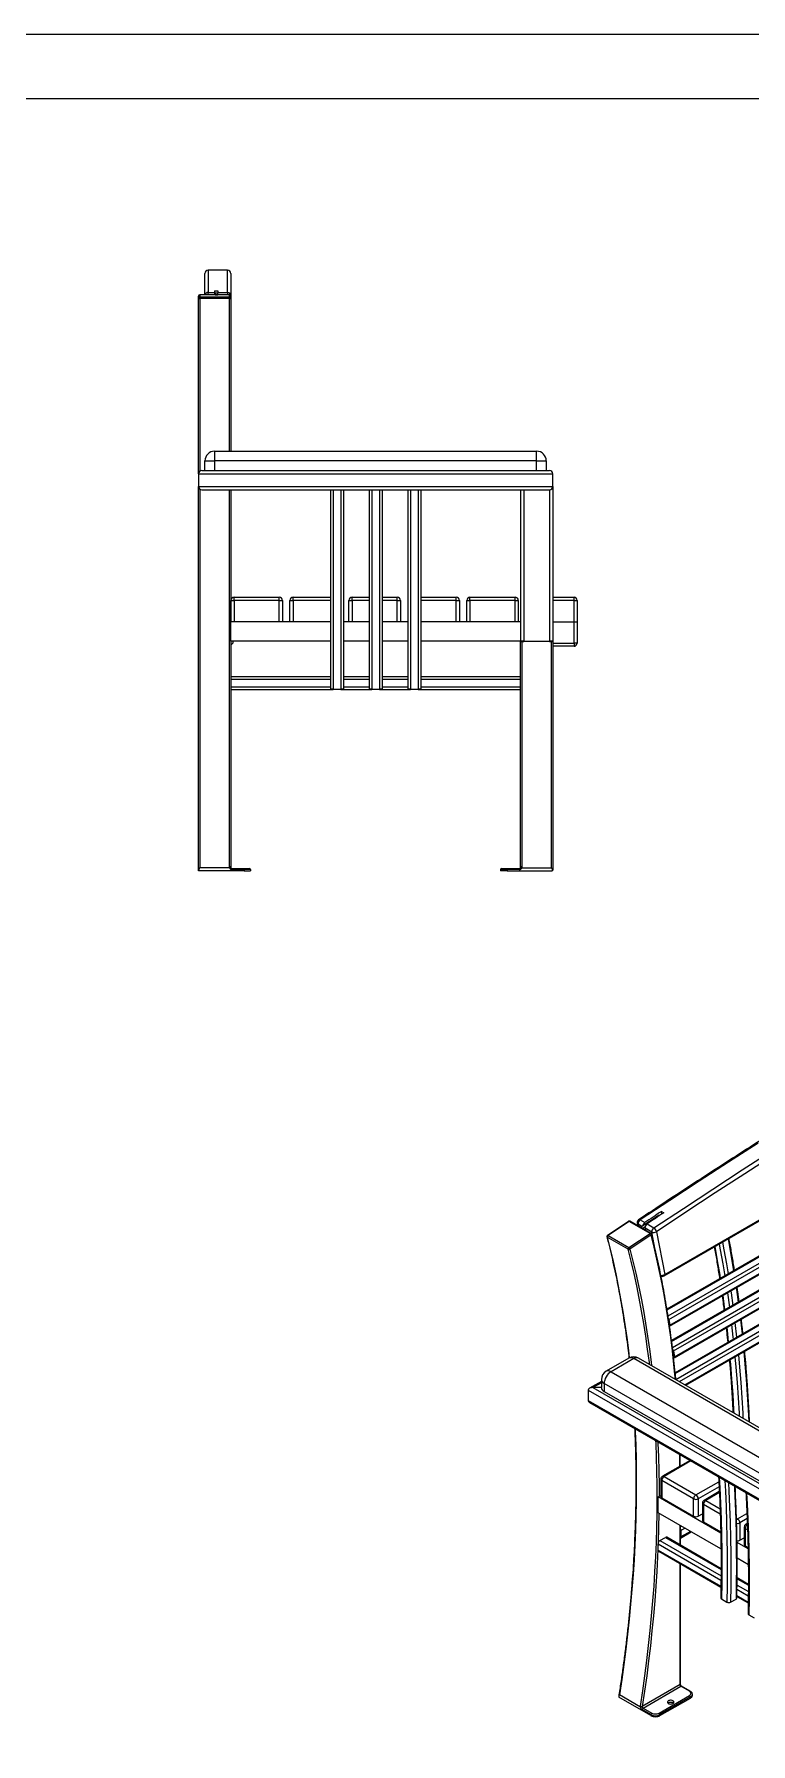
# Model space of a CAD drawing. Header units: millimetres. Extents: x 3058 to 8998, y -1361 to 2839.
# Drawn here: x 6028 to 7140, y 183 to 2839 of the extents above; entities that cross this region are included whole.
import ezdxf

# ---------------------------------------------------------------- set-up
doc = ezdxf.new("R2010")
doc.units = ezdxf.units.MM
doc.layers.add('tabelka', color=155, linetype='Continuous')

# ---------------------------------------------------------------- blocks, each defined once
blk = doc.blocks.new('bok')
for p, q in [((2182.8, 2472), (2152.8, 2472)), ((2152.8, 2472), (2152.8, 2437.6)), ((2182.8, 2437.6), (2182.8, 2472)), ((2147.8, 2433.9), (2147.8, 2467)), ((2187.8, 2467), (2187.8, 2432.6)), ((2137.8, 2428.5), (2137.8, 2431.9)), ((2137.8, 2155.8), (2137.8, 2428.5)), ((2185.8, 2433.9), (2139.8, 2433.9)), ((2185.8, 2433.9), (2139.8, 2433.9)), ((2139.8, 2433.9), (2139.8, 2430.5)), ((2139.8, 2433.9), (2139.8, 2433.9)), ((2139.8, 2428), (2139.8, 2430.5)), ((2139.8, 2430.5), (2185.8, 2430.5)), ((2185.8, 2428), (2139.8, 2428)), ((2139.8, 2428), (2139.8, 2159.9)), ((2152.8, 2437.6), (2162.8, 2437.6)), ((2152.8, 2433.9), (2152.8, 2437.6)), ((2162.8, 2440.3), (2167.8, 2440.3)), ((2162.8, 2440.3), (2162.8, 2437.6)), ((2162.8, 2437.6), (2162.8, 2433.9)), ((2163.8, 2437), (2167.8, 2437)), ((2163.8, 2437), (2163.8, 2434)), ((2163.8, 2434), (2167.8, 2434)), ((2163.8, 2434), (2163.8, 2433.9)), ((2167.8, 2440.3), (2167.8, 2437.6)), ((2167.8, 2437.6), (2182.8, 2437.6)), ((2167.8, 2434.4), (2167.8, 2437.6)), ((2167.8, 2434.4), (2167.8, 2434)), ((2167.8, 2434), (2167.8, 2433.9)), ((2182.8, 2437.6), (2182.8, 2433.9)), ((2185.8, 2430.5), (2185.8, 2433.9)), ((2185.8, 2433.9), (2185.8, 2433.9)), ((2185.8, 2428), (2185.8, 2430.5)), ((2185.8, 2191), (2185.8, 2428)), ((2187.8, 2432.6), (2187.8, 2431.9)), ((2187.8, 2432.6), (2187.8, 2432.5)), ((2187.8, 2431.9), (2187.8, 2428.5)), ((2187.8, 2428.5), (2187.8, 2191)), ((2162.8, 2191), (2162.8, 2176)), ((2162.8, 2191), (2662.8, 2191)), ((2662.8, 2176), (2662.8, 2191)), ((2137.8, 2155.8), (2137.8, 2136.2)), ((2137.8, 2155.8), (2687.8, 2155.8)), ((2143, 2161), (2682.6, 2161)), ((2147.8, 2161), (2147.8, 2176)), ((2147.8, 2176), (2162.8, 2176)), ((2162.8, 2176), (2162.8, 2161)), ((2662.8, 2176), (2162.8, 2176)), ((2662.8, 2161), (2662.8, 2176)), ((2662.8, 2176), (2677.8, 2176)), ((2677.8, 2176), (2677.8, 2161)), ((2687.8, 2136.2), (2687.8, 2155.8)), ((2137.8, 2136.2), (2687.8, 2136.2)), ((2137.8, 1539), (2137.8, 2136.2)), ((2139.8, 2132.1), (2139.8, 1544)), ((2143, 2131), (2682.6, 2131)), ((2185.8, 1545.4), (2185.8, 2131)), ((2187.8, 2131), (2187.8, 1926)), ((2342.8, 2131), (2342.8, 1821.4)), ((2346.8, 2131), (2346.8, 1821.5)), ((2358.8, 2131), (2358.8, 1821.5)), ((2362.8, 2131), (2362.8, 1821.4)), ((2402.8, 2131), (2402.8, 1821.4)), ((2406.8, 2131), (2406.8, 1821.5)), ((2418.8, 2131), (2418.8, 1821.5)), ((2422.8, 2131), (2422.8, 1821.4)), ((2462.8, 2131), (2462.8, 1821.4)), ((2466.8, 2131), (2466.8, 1821.5)), ((2478.8, 2131), (2478.8, 1821.5)), ((2482.8, 2131), (2482.8, 1821.4)), ((2637.8, 2131), (2637.8, 1895.9)), ((2643, 2131), (2643, 1896)), ((2682.6, 2131), (2682.6, 1896)), ((2687.8, 2136.2), (2687.8, 1895.9)), ((2188.3, 1959), (2193.3, 1959)), ((2188.3, 1926), (2188.3, 1959)), ((2193.3, 1959), (2193.3, 1964)), ((2193.3, 1964), (2263.3, 1964)), ((2263.3, 1959), (2193.3, 1959)), ((2193.3, 1959), (2193.3, 1926)), ((2263.3, 1959), (2263.3, 1964)), ((2263.3, 1926), (2263.3, 1959)), ((2263.3, 1959), (2268.3, 1959)), ((2268.3, 1959), (2268.3, 1926)), ((2279.8, 1959), (2284.8, 1959)), ((2279.8, 1926), (2279.8, 1959)), ((2284.8, 1959), (2284.8, 1964)), ((2284.8, 1964), (2342.8, 1964)), ((2284.8, 1959), (2284.8, 1926)), ((2342.8, 1959), (2284.8, 1959)), ((2371.3, 1959), (2376.3, 1959)), ((2371.3, 1926), (2371.3, 1959)), ((2376.3, 1959), (2376.3, 1964)), ((2376.3, 1964), (2402.8, 1964)), ((2376.3, 1959), (2376.3, 1926)), ((2402.8, 1959), (2376.3, 1959)), ((2422.8, 1964), (2446.3, 1964)), ((2446.3, 1959), (2422.8, 1959)), ((2446.3, 1959), (2446.3, 1964)), ((2446.3, 1926), (2446.3, 1959)), ((2446.3, 1959), (2451.3, 1959)), ((2451.3, 1959), (2451.3, 1926)), ((2482.8, 1964), (2537.8, 1964)), ((2537.8, 1959), (2482.8, 1959)), ((2537.8, 1959), (2537.8, 1964)), ((2537.8, 1926), (2537.8, 1959)), ((2537.8, 1959), (2542.8, 1959)), ((2542.8, 1959), (2542.8, 1926)), ((2554.3, 1959), (2559.3, 1959)), ((2554.3, 1926), (2554.3, 1959)), ((2559.3, 1959), (2559.3, 1964)), ((2559.3, 1964), (2629.3, 1964)), ((2559.3, 1959), (2559.3, 1926)), ((2629.3, 1959), (2559.3, 1959)), ((2629.3, 1959), (2629.3, 1964)), ((2629.3, 1926), (2629.3, 1959)), ((2629.3, 1959), (2634.3, 1959)), ((2634.3, 1959), (2634.3, 1926)), ((2687.8, 1964), (2720.8, 1964)), ((2720.8, 1959), (2687.8, 1959)), ((2720.8, 1959), (2720.8, 1964)), ((2720.8, 1926), (2720.8, 1959)), ((2720.8, 1959), (2725.8, 1959)), ((2725.8, 1959), (2725.8, 1926)), ((2187.8, 1896), (2187.8, 1926)), ((2342.8, 1926), (2187.8, 1926)), ((2402.8, 1926), (2362.8, 1926)), ((2462.8, 1926), (2422.8, 1926)), ((2637.8, 1926), (2482.8, 1926)), ((2687.8, 1926), (2720.8, 1926)), ((2687.9, 1926), (2720.8, 1926)), ((2720.8, 1893), (2720.8, 1926)), ((2720.8, 1926), (2725.8, 1926)), ((2725.8, 1926), (2725.8, 1893)), ((2342.8, 1896), (2187.8, 1896)), ((2187.8, 1896), (2187.8, 1545)), ((2191.8, 1895), (2191.8, 1896)), ((2402.8, 1896), (2362.8, 1896)), ((2462.8, 1896), (2422.8, 1896)), ((2637.8, 1896), (2482.8, 1896)), ((2637.8, 1895.6), (2637.8, 1895.9)), ((2637.8, 1545), (2637.8, 1895.6)), ((2639.8, 1895.6), (2639.8, 1545.4)), ((2640.4, 1895.6), (2640.4, 1895.9)), ((2643, 1896), (2682.6, 1896)), ((2643, 1896), (2682.6, 1896)), ((2643, 1896), (2643, 1895.6)), ((2682.6, 1895.6), (2643, 1895.6)), ((2682.6, 1896), (2682.6, 1895.6)), ((2685.2, 1895.9), (2685.2, 1895.6)), ((2685.8, 1544), (2685.8, 1895.6)), ((2687.8, 1895.9), (2687.8, 1895.6)), ((2687.8, 1895.6), (2687.8, 1541)), ((2687.8, 1893), (2720.8, 1893)), ((2720.8, 1888), (2687.8, 1888)), ((2720.8, 1893), (2720.8, 1888)), ((2725.8, 1893), (2720.8, 1893)), ((2187.8, 1841), (2342.8, 1841)), ((2187.8, 1837), (2342.8, 1837)), ((2362.8, 1841), (2402.8, 1841)), ((2362.8, 1837), (2402.8, 1837)), ((2422.8, 1841), (2462.8, 1841)), ((2422.8, 1837), (2462.8, 1837)), ((2482.8, 1841), (2637.8, 1841)), ((2482.8, 1837), (2637.8, 1837)), ((2187.8, 1825), (2342.8, 1825)), ((2187.8, 1821), (2346.8, 1821)), ((2342.8, 1821.1), (2342.8, 1821.4)), ((2344.8, 1821.1), (2344.8, 1821.4)), ((2346.8, 1821.5), (2358.8, 1821.5)), ((2346.8, 1821.4), (2358.8, 1821.4)), ((2346.8, 1821.4), (2346.8, 1821)), ((2358.8, 1821), (2346.8, 1821)), ((2358.8, 1821), (2346.8, 1821)), ((2358.8, 1821.4), (2358.8, 1821)), ((2358.8, 1821), (2406.8, 1821)), ((2360.8, 1821.4), (2360.8, 1821.1)), ((2362.8, 1825), (2402.8, 1825)), ((2362.8, 1821.4), (2362.8, 1821.1)), ((2402.8, 1821.1), (2402.8, 1821.4)), ((2404.8, 1821.1), (2404.8, 1821.4)), ((2406.8, 1821.5), (2418.8, 1821.5)), ((2406.8, 1821.4), (2418.8, 1821.4)), ((2406.8, 1821.4), (2406.8, 1821)), ((2418.8, 1821), (2406.8, 1821)), ((2418.8, 1821), (2406.8, 1821)), ((2418.8, 1821.4), (2418.8, 1821)), ((2418.8, 1821), (2466.8, 1821)), ((2420.8, 1821.4), (2420.8, 1821.1)), ((2422.8, 1825), (2462.8, 1825)), ((2422.8, 1821.4), (2422.8, 1821.1)), ((2462.8, 1821.1), (2462.8, 1821.4)), ((2464.8, 1821.1), (2464.8, 1821.4)), ((2466.8, 1821.5), (2478.8, 1821.5)), ((2466.8, 1821.4), (2478.8, 1821.4)), ((2466.8, 1821.4), (2466.8, 1821)), ((2478.8, 1821), (2466.8, 1821)), ((2478.8, 1821), (2466.8, 1821)), ((2478.8, 1821.4), (2478.8, 1821)), ((2478.8, 1821), (2637.8, 1821)), ((2480.8, 1821.4), (2480.8, 1821.1)), ((2482.8, 1825), (2637.8, 1825)), ((2482.8, 1821.4), (2482.8, 1821.1)), ((2185.9, 1544), (2139.8, 1544)), ((2185.9, 1544), (2186.1, 1544)), ((2187.8, 1545), (2187.9, 1544.4)), ((2189.8, 1541), (2189.8, 1543)), ((2189.8, 1543), (2208.8, 1543)), ((2208.8, 1541), (2189.8, 1541)), ((2208.8, 1543), (2216.8, 1543)), ((2208.8, 1541), (2208.8, 1543)), ((2208.8, 1541), (2208.8, 1539)), ((2218.8, 1541), (2208.8, 1541)), ((2218.8, 1541), (2218.8, 1539)), ((2616.8, 1541), (2606.8, 1541)), ((2606.8, 1541), (2606.8, 1539)), ((2608.8, 1543), (2616.8, 1543)), ((2616.8, 1543), (2616.8, 1541)), ((2616.8, 1543), (2635.8, 1543)), ((2616.8, 1541), (2616.8, 1539)), ((2635.8, 1541), (2616.8, 1541)), ((2635.8, 1543), (2635.8, 1541)), ((2637.7, 1544.4), (2637.8, 1545)), ((2639.8, 1545.4), (2639.6, 1544)), ((2639.6, 1544), (2639.7, 1544)), ((2639.7, 1544), (2685.8, 1544)), ((2208.8, 1539), (2138.1, 1539)), ((2208.8, 1539), (2218.8, 1539)), ((2616.8, 1539), (2606.8, 1539)), ((2616.8, 1539), (2685.8, 1539))]:
    blk.add_line(p, q)
at = {"flags": 128}
for points in [[(2187.9, 1544.4), (2187.9, 1544.6), (2187.8, 1545)], [(2637.8, 1545), (2637.8, 1544.6), (2637.7, 1544.4)]]:
    blk.add_lwpolyline(points, dxfattribs=at)
for centre, radius, start, end in [((2152.8, 2467), 5, 90, 180), ((2182.8, 2467), 5, 0, 90), ((2139.8, 2431.9), 2, 90, 180), ((2139.8, 2431.9), 2, 89.9247, 179.9207), ((2139.8, 2428.5), 2, 89.9213, 179.9224), ((2139.4, 2430.4), 2.42, 230.6888, 281.1796), ((2152.8, 2432.6), 5, 89.951, 164.5579), ((2182.8, 2432.6), 4.99, 0.0826, 90.0823), ((2185.8, 2431.9), 2, 0, 90), ((2185.8, 2431.9), 2, 0.0794, 90.0753), ((2185.8, 2428.5), 2, 0.0777, 90.0787), ((2186.3, 2430.4), 2.42, 258.8204, 309.3112), ((2162.8, 2176), 15, 90, 180), ((2662.8, 2176), 15, 0, 90), ((2143, 2155.8), 5.2, 90, 180), ((2682.6, 2155.8), 5.2, 0, 90), ((2143, 2136.2), 5.2, 180, 270), ((2682.6, 2136.2), 5.2, 270, 0), ((2193.3, 1959), 5, 90, 180), ((2263.3, 1959), 5, 0, 90), ((2284.8, 1959), 5, 90, 180), ((2376.3, 1959), 5, 90, 180), ((2446.3, 1959), 5, 0, 90), ((2537.8, 1959), 5, 0, 90), ((2559.3, 1959), 5, 90, 180), ((2629.3, 1959), 5, 0, 90), ((2720.8, 1959), 5, 0, 90), ((2187.8, 1895), 4, 270, 0), ((2641.7, 1810.6), 85.4, 89.1279, 92.6169), ((2641.6, 1976.7), 81.2, 267.3607, 270.7616), ((2642.4, 1853.3), 42.7, 89.1271, 92.6184), ((2642.4, 1938.3), 42.7, 267.3845, 270.8714), ((2683.9, 1810.6), 85.4, 87.3831, 90.8721), ((2683.3, 1853.3), 42.7, 87.3816, 90.8729), ((2683.3, 1938.3), 42.7, 269.1286, 272.6155), ((2684.1, 1976.7), 81.2, 269.2384, 272.6393), ((2720.8, 1893), 5, 270, 0), ((2345.8, 1781), 40.5, 88.5851, 94.2523), ((2345.8, 1861.4), 40.5, 265.747, 271.4156), ((2346.3, 1801.2), 20.2, 88.5865, 94.2509), ((2346.3, 1841.2), 20.2, 265.7449, 271.4177), ((2359.8, 1781), 40.5, 85.7477, 91.415), ((2359.3, 1801.2), 20.2, 85.7492, 91.4135), ((2359.8, 1861.4), 40.5, 268.5844, 274.253), ((2359.3, 1841.2), 20.2, 268.5823, 274.2551), ((2405.8, 1781), 40.5, 88.5851, 94.2523), ((2405.8, 1861.4), 40.5, 265.747, 271.4156), ((2406.3, 1801.2), 20.2, 88.5866, 94.2508), ((2406.3, 1841.2), 20.2, 265.745, 271.4176), ((2419.8, 1781), 40.5, 85.7477, 91.4149), ((2419.3, 1801.2), 20.2, 85.749, 91.4136), ((2419.8, 1861.4), 40.5, 268.5844, 274.253), ((2419.3, 1841.2), 20.2, 268.5822, 274.2552), ((2465.8, 1781), 40.5, 88.5851, 94.2523), ((2465.8, 1861.4), 40.5, 265.747, 271.4156), ((2466.3, 1801.2), 20.2, 88.5866, 94.2508), ((2466.3, 1841.2), 20.2, 265.745, 271.4176), ((2479.8, 1781), 40.5, 85.7477, 91.4149), ((2479.3, 1801.2), 20.2, 85.7491, 91.4136), ((2479.8, 1861.4), 40.5, 268.5844, 274.253), ((2479.3, 1841.2), 20.2, 268.5822, 274.2551), ((2186.3, 1542.5), 2.95, 58.9884, 99.4103), ((2189.8, 1545), 4, 194.4775, 270), ((2189.8, 1545), 2, 197.3555, 270), ((2216.8, 1541), 2, 0, 90), ((2608.8, 1541), 2, 90, 180), ((2635.8, 1545), 2, 270, 342.6445), ((2635.8, 1545), 4, 270, 345.5225), ((2639.3, 1542.5), 2.95, 80.59, 121.0116), ((2685.8, 1541), 2, 270, 323.3814)]:
    blk.add_arc(centre, radius, start, end)
for points, knots in [([(2139.8, 1544), (2139.8, 1544), (2139.7, 1544), (2139.5, 1543.9), (2139.1, 1543.4), (2138.5, 1541.8), (2138.3, 1540.2), (2138.1, 1539)], [0, 0, 0, 0, 0.025694, 0.059191, 0.119595, 0.315864, 1, 1, 1, 1]), ([(2186.1, 1544), (2186.1, 1544), (2185.9, 1544.5), (2185.9, 1544.9), (2185.8, 1545.4)], [0, 0, 0, 0, 0.017676, 1, 1, 1, 1]), ([(2186.1, 1544), (2186.3, 1544.1), (2186.7, 1544.2), (2187.3, 1544.3), (2187.7, 1544.4), (2187.9, 1544.4), (2187.9, 1544.4), (2187.9, 1544.4), (2187.9, 1544.4)], [0, 0, 0, 0, 0.221462, 0.442936, 0.664229, 0.886404, 0.994825, 1, 1, 1, 1]), ([(2637.7, 1544.4), (2637.7, 1544.4), (2637.7, 1544.4), (2637.8, 1544.4), (2638, 1544.4), (2638.4, 1544.3), (2638.9, 1544.2), (2639.4, 1544.1), (2639.6, 1544)], [0, 0, 0, 0, 0.005175, 0.113595, 0.335764, 0.557055, 0.778537, 1, 1, 1, 1]), ([(2687.4, 1539.8), (2687.3, 1540.9), (2687.1, 1542.1), (2686.5, 1543.4), (2686.3, 1543.7), (2686.1, 1543.9), (2686, 1544), (2685.9, 1544), (2685.8, 1544)], [0, 0, 0, 0, 0.688185, 0.788807, 0.896214, 0.939102, 0.975675, 1, 1, 1, 1]), ([(2687.8, 1541), (2687.8, 1541), (2687.8, 1540.6), (2687.7, 1540.2), (2687.5, 1539.9), (2687.4, 1539.8)], [0, 0, 0, 0, 0.004689, 0.842054, 1, 1, 1, 1])]:
    blk.add_open_spline(points, degree=3, knots=knots)
blk = doc.blocks.new('izometria')
for p, q in [((-4098.4, 1140.3), (-2842.7, 1865.2)), ((-4097.3, 1142.6), (-2841.6, 1867.5)), ((-2861.3, 1800.3), (-4093.9, 1088.8)), ((-4093.7, 1087.5), (-2859.2, 1800.2)), ((-4092.3, 1078.5), (-2850.7, 1795.3)), ((-4091.1, 1072.7), (-2847.9, 1790.4)), ((-4089.6, 1063.8), (-2849.4, 1779.7)), ((-4089.9, 1062.2), (-2850.7, 1777.6)), ((-2868.1, 1743.3), (-4086.8, 1039.8)), ((-4086.7, 1038.5), (-2866, 1743.2)), ((-4085.5, 1029.4), (-2857.5, 1738.3)), ((-4083.8, 1023.9), (-2855.1, 1733.1)), ((-4082.8, 1013.3), (-2857.8, 1720.4)), ((-4082.3, 1014.9), (-2856.6, 1722.5)), ((-2873.2, 1687.3), (-4081.2, 990)), ((-4081.1, 988.7), (-2871.1, 1687.2)), ((-4080.2, 979.4), (-2862.6, 1682.3)), ((-4074.6, 976.1), (-2859.9, 1677.3)), ((-4066.1, 971.2), (-2860.7, 1667.1)), ((-4064.9, 970.5), (-2861.8, 1665.1)), ((-4153.5, 1225.1), (-4186.4, 1203.3)), ((-4152.5, 1225), (-4185.4, 1203.2)), ((-4119.9, 1206.3), (-4152.5, 1225)), ((-4118.8, 1206.4), (-4151.4, 1225.2)), ((-4140.1, 1222.4), (-4139.3, 1218.2)), ((-4135.5, 1227.2), (-4128.4, 1223.2)), ((-4105.9, 1234.8), (-4134.5, 1215.9)), ((-4105.9, 1234.8), (-4105, 1234.3)), ((-4102.5, 1240.3), (-4099, 1238.3)), ((-4101.8, 1236.4), (-4102.5, 1240.3)), ((-4154.2, 1181.7), (-4186.7, 1200.4)), ((-4185.4, 1203.2), (-4152.9, 1184.4)), ((-4152.9, 1184.4), (-4119.9, 1206.3)), ((-4118.4, 1203.9), (-4151.4, 1182.1)), ((-4132.7, 1217.1), (-4138.7, 1220.5)), ((-4138.7, 1220.5), (-4138.1, 1217.5)), ((-4134.5, 1215.9), (-4131.6, 1214.3)), ((-4134.5, 1215.9), (-4134.4, 1215.4)), ((-4127.9, 1216.7), (-4131.6, 1214.3)), ((-4131.6, 1214.3), (-4131.5, 1213.8)), ((-4117.4, 1208.3), (-4128, 1214.4)), ((-4128, 1214.4), (-4127.5, 1211.4)), ((-4124.8, 1221.1), (-4114.2, 1215)), ((-4112.1, 1181.1), (-4117.4, 1208.3)), ((-4110.4, 1209), (-4097.3, 1142.6)), ((-4000.2, 1114), (-3997.1, 1091.6)), ((-4091.1, 1072.7), (-4089.6, 1063.8)), ((-4153, 1012.7), (-4188.3, 992.3)), ((-4145.5, 1011.9), (-4180.8, 991.5)), ((-3791.9, 807.8), (-4145.5, 1011.9)), ((-3784.4, 808.6), (-4138, 1012.7)), ((-4084.4, 1019.5), (-4083.7, 1015.7)), ((-4083.9, 1015.6), (-4083.7, 1015.7)), ((-4083.8, 1023.9), (-4082.3, 1014.9)), ((-4180.8, 991.5), (-3827.3, 787.4)), ((-4216.2, 962.8), (-4216.2, 946.8)), ((-4216.2, 962.8), (-3827.3, 738.3)), ((-4195.8, 976.3), (-4214, 965.8)), ((-4195.8, 974.5), (-4208.8, 967)), ((-4195.8, 967), (-4208.8, 967)), ((-4208.8, 967), (-3827.3, 746.8)), ((-4195.8, 979.3), (-4195.8, 967)), ((-3837.9, 769), (-4191.4, 973.1)), ((-4191.4, 973.1), (-4191.4, 960.9)), ((-4191.4, 960.9), (-3837.9, 756.8)), ((-4216.2, 946.8), (-3827.3, 722.3)), ((-4214, 943.8), (-3827.3, 720.5)), ((-4058.1, 853.8), (-4100.9, 829.1)), ((-4056.7, 852.9), (-4098.4, 828.8)), ((-4103.4, 824.7), (-4103.4, 797.8)), ((-4098.4, 828.8), (-4048.9, 800.2)), ((-4107.6, 797), (-4103.4, 799.4)), ((-4010.4, 740.9), (-4107.6, 797)), ((-4107.6, 772.5), (-4107.6, 797)), ((-4052.5, 794.1), (-4102, 822.7)), ((-4102, 822.7), (-4102, 795.8)), ((-4048.9, 800.2), (-4013.5, 820.7)), ((-4013, 812.8), (-4045.4, 794.1)), ((-4012.7, 805.3), (-4036.2, 791.7)), ((-4012.6, 803.7), (-4033.7, 791.5)), ((-4010.1, 716.2), (-4107.6, 772.5)), ((-4102, 795.8), (-4052.5, 767.2)), ((-4052.5, 767.2), (-4052.5, 794.1)), ((-4045.4, 794.1), (-4045.4, 767.2)), ((-4045.4, 767.2), (-4038.7, 771)), ((-4038.7, 787.4), (-4038.7, 760.4)), ((-4037.3, 785.3), (-4037.3, 758.4)), ((-4011.2, 770.3), (-4037.3, 785.3)), ((-4033.7, 791.5), (-4011.5, 778.6)), ((-3984.2, 762.9), (-3969.8, 771.2)), ((-4073.7, 722.4), (-4073.7, 752.9)), ((-4073.1, 722.1), (-4073.1, 752.5)), ((-4071.6, 751.7), (-4073.1, 750.8)), ((-4065.9, 748.4), (-4072.3, 744.7)), ((-4072.3, 744.7), (-4072.3, 734.9)), ((-4037.3, 758.4), (-4010.5, 742.9)), ((-3986.1, 763.9), (-3984.2, 762.9)), ((-3969.4, 763.3), (-3980.7, 756.8)), ((-3980.7, 756.8), (-3980.7, 729.8)), ((-3974, 750), (-3974, 723.1)), ((-3972.6, 748), (-3972.6, 721)), ((-3968.8, 745.8), (-3972.6, 748)), ((-3969.2, 755.7), (-3971.5, 754.4)), ((-4107.6, 714.5), (-4107.6, 724.3)), ((-4107.6, 724.3), (-4010.1, 668)), ((-4104.8, 729.2), (-4096.3, 734.1)), ((-4104.8, 729.2), (-4010, 674.5)), ((-4096.3, 734.1), (-4010, 684.3)), ((-4010, 685.6), (-4094.3, 734.3)), ((-4073.1, 733.1), (-4056.3, 742.8)), ((-4057.4, 743.5), (-4072.3, 734.9)), ((-3968, 716.4), (-3985.2, 726.3)), ((-3980.7, 729.8), (-3974, 733.7)), ((-3972.6, 721), (-3968.1, 718.4)), ((-4107.6, 714.5), (-4010.2, 658.3)), ((-4106.8, 712.7), (-4010.2, 656.9)), ((-4073.7, 505.5), (-4073.7, 693.6)), ((-4073.1, 506.3), (-4073.1, 693.2)), ((-3967.6, 691.7), (-3985, 701.7)), ((-3967.6, 661.1), (-3985.1, 671.2)), ((-3985.1, 669.9), (-3967.6, 659.8)), ((-4009.3, 638.6), (-4000.9, 633.7)), ((-3995.2, 633.6), (-3986.7, 638.3)), ((-3985.5, 644), (-3967.8, 633.8)), ((-3985.5, 642.6), (-3967.8, 632.4)), ((-3985.3, 653.7), (-3967.7, 643.5)), ((-3985.2, 660.2), (-3967.6, 650)), ((-3966.9, 614.1), (-3958.4, 609.2)), ((-4073.7, 505.5), (-4132.2, 471.7)), ((-4118.9, 457.3), (-4168.9, 486.2)), ((-4135.1, 470.7), (-4167.7, 489.5)), ((-4131, 469.1), (-4072.3, 503)), ((-4106.2, 461.4), (-4058.8, 488.7)), ((-4057.4, 486.3), (-4104.8, 458.9)), ((-4104.8, 457.3), (-4057.4, 484.6)), ((-4058.8, 495.3), (-4072.3, 503)), ((-4057.8, 495.4), (-4071.3, 503.1)), ((-4057.4, 486.3), (-4057.4, 484.6)), ((-4054.5, 488.7), (-4054.5, 490.4)), ((-4135.1, 470.7), (-4135, 470.7)), ((-4118.9, 458.9), (-4132.4, 466.7)), ((-4132.2, 471.7), (-4132.3, 471.1)), ((-4131, 469.1), (-4117.5, 461.4)), ((-4118.9, 458.9), (-4118.9, 457.3)), ((-4104.8, 458.9), (-4104.8, 457.3))]:
    blk.add_line(p, q)
at = {"flags": 128}
for points in [[(-3952.5, 1346.6), (-3998.2, 1317.2), (-4044, 1287.5), (-4089.7, 1257.5), (-4135.5, 1227.2)], [(-4114.2, 1215), (-4068.5, 1245.3), (-4022.8, 1275.2), (-3977, 1305), (-3931.2, 1334.4)], [(-3927.5, 1328.4), (-3973.3, 1299), (-4019, 1269.3), (-4064.7, 1239.3), (-4110.4, 1209)], [(-4102.5, 1240.3), (-4105.8, 1238.2), (-4109, 1236), (-4112.2, 1233.9), (-4115.5, 1231.7), (-4118.7, 1229.6), (-4121.9, 1227.5), (-4125.2, 1225.3), (-4128.4, 1223.2)], [(-4099, 1238.3), (-4102.2, 1236.1), (-4105.5, 1234), (-4108.7, 1231.9), (-4111.9, 1229.7), (-4115.2, 1227.6), (-4118.4, 1225.4), (-4121.6, 1223.3), (-4124.8, 1221.1)], [(-4186.7, 1200.4), (-4182, 1181.7), (-4177.6, 1162.8), (-4173.4, 1143.7), (-4169.5, 1124.3), (-4165.9, 1104.8), (-4162.5, 1085), (-4159.3, 1065.1), (-4156.4, 1044.9), (-4153.8, 1024.6), (-4152.4, 1013)], [(-4080.9, 979.7), (-4081.6, 987.4), (-4083.7, 1008), (-4086.1, 1028.5), (-4088.7, 1048.7), (-4091.6, 1068.8), (-4094.7, 1088.7), (-4098, 1108.4), (-4101.6, 1127.9), (-4105.4, 1147.2), (-4109.5, 1166.3), (-4113.8, 1185.2), (-4118.4, 1203.9)], [(-3999, 1197.7), (-3996.8, 1186.1), (-3993, 1163.9), (-3990.4, 1148.5)], [(-4120.9, 1002.8), (-4121.3, 1006.1), (-4124, 1026.4), (-4126.8, 1046.5), (-4130, 1066.4), (-4133.4, 1086.2), (-4137, 1105.7), (-4140.9, 1125), (-4145.1, 1144.1), (-4149.5, 1163), (-4154.2, 1181.7)], [(-4151.4, 1182.1), (-4146.7, 1163.4), (-4142.3, 1144.4), (-4138.1, 1125.3), (-4134.2, 1106), (-4130.6, 1086.5), (-4127.2, 1066.7), (-4124, 1046.8), (-4121.1, 1026.7), (-4118.5, 1006.3), (-4117.9, 1001.1)], [(-4019.6, 1185.8), (-4015.8, 1163.8), (-4012.1, 1141.5), (-4011.3, 1136.4)], [(-4012.8, 1189.7), (-4011.2, 1181.1), (-4007.3, 1158.9), (-4004.3, 1140.5)], [(-4007.6, 1192.7), (-4005.5, 1181.1), (-4001.6, 1158.9), (-3999, 1143.5)], [(-3995, 1117), (-3994.5, 1114.1), (-3991.8, 1094.6)], [(-3986.4, 1122), (-3986, 1119), (-3983.3, 1099.6)], [(-4007.4, 1109.9), (-4005.6, 1096.2), (-4004.4, 1087.4)], [(-3993.7, 1064.7), (-3991.5, 1045.3), (-3991.2, 1041.9)], [(-3988.4, 1067.8), (-3985.9, 1045.3), (-3985.8, 1045)], [(-3979.9, 1072.7), (-3977.3, 1050.3), (-3977.3, 1049.9)], [(-4001.2, 1060.4), (-4000, 1050.2), (-3998.7, 1037.6)], [(-3996.1, 1010.3), (-3995.5, 1003.5), (-3993.6, 979.9), (-3991.9, 956.1), (-3990.6, 932.2), (-3990.3, 927.4)], [(-3988.4, 1014.7), (-3987, 998.6), (-3985.1, 975), (-3983.5, 951.2), (-3982.1, 927.3), (-3981.8, 922.5)], [(-3983.1, 1017.8), (-3981.3, 998.6), (-3979.4, 975), (-3977.8, 951.2), (-3976.4, 927.3), (-3976, 919.2)], [(-3974.5, 1022.7), (-3972.8, 1003.5), (-3970.9, 979.9), (-3969.3, 956.1), (-3967.9, 932.2), (-3967, 914)], [(-4143.6, 903.1), (-4143.4, 898.8), (-4142.5, 877.3), (-4142, 855.5), (-4141.6, 833.7), (-4141.6, 811.6), (-4141.8, 789.5), (-4142.2, 767.1), (-4142.9, 744.7), (-4143.9, 722.1), (-4145.1, 699.3), (-4146.6, 676.5), (-4148.4, 653.5), (-4150.4, 630.4), (-4152.6, 607.2), (-4155.1, 583.9), (-4157.9, 560.4), (-4160.9, 536.9), (-4164.2, 513.3), (-4167.7, 489.5)], [(-4135, 472), (-4131.5, 495.7), (-4128.2, 519.3), (-4125.2, 542.8), (-4122.5, 566.2), (-4120, 589.4), (-4117.8, 612.6), (-4115.8, 635.7), (-4114, 658.6), (-4112.6, 681.4), (-4111.3, 704.1), (-4110.4, 726.7), (-4109.7, 749.1), (-4109.2, 771.4), (-4109.1, 793.5), (-4109.1, 815.5), (-4109.5, 837.3), (-4110, 859), (-4110.9, 880.6), (-4111.1, 884.3)], [(-4108.1, 882.6), (-4108.1, 880.6), (-4107.2, 859.1), (-4106.6, 837.4), (-4106.3, 815.5), (-4106.2, 797.8)], [(-4073.9, 844.7), (-4074.2, 860.2), (-4074.2, 863.1)], [(-4012.7, 827.6), (-4011.8, 811), (-4010.7, 786.9), (-4009.9, 762.5), (-4009.2, 738), (-4008.9, 713.4), (-4008.8, 688.6), (-4008.9, 663.7), (-4009.3, 638.6)], [(-4004.3, 822.7), (-4003.3, 806.1), (-4002.2, 782), (-4001.4, 757.6), (-4000.8, 733.1), (-4000.4, 708.5), (-4000.3, 683.7), (-4000.5, 658.8), (-4000.9, 633.7)], [(-3998.4, 819.3), (-3997.7, 806.1), (-3996.6, 781.9), (-3995.7, 757.6), (-3995.1, 733.1), (-3994.7, 708.4), (-3994.6, 683.6), (-3994.8, 658.7), (-3995.2, 633.6)], [(-3989.3, 814.1), (-3989.2, 810.9), (-3988.1, 786.7), (-3987.2, 762.4), (-3986.6, 737.8), (-3986.3, 713.2), (-3986.2, 688.3), (-3986.3, 663.4), (-3986.7, 638.3)], [(-3970.3, 803.1), (-3969.4, 786.5), (-3968.3, 762.4), (-3967.4, 738), (-3966.8, 713.5), (-3966.5, 688.9), (-3966.4, 664.1), (-3966.5, 639.2), (-3966.9, 614.1)], [(-4106.4, 771.8), (-4106.4, 771.3), (-4106.9, 749), (-4107.6, 726.6), (-4108.5, 704), (-4109.7, 681.3), (-4111.2, 658.5), (-4112.9, 635.5), (-4114.9, 612.4), (-4117.2, 589.2), (-4119.7, 565.9), (-4122.4, 542.5), (-4125.4, 519), (-4128.7, 495.4), (-4132.2, 471.7)], [(-4084.7, 476.3), (-4083.8, 476.9), (-4083.3, 477.6), (-4083.2, 478.4), (-4083.4, 479.2), (-4084, 479.9), (-4084.9, 480.5), (-4086, 480.9), (-4087.3, 481.2), (-4088.7, 481.2), (-4090, 481), (-4091.2, 480.6), (-4092.2, 480.1), (-4092.8, 479.4), (-4093.2, 478.6), (-4093.1, 477.8), (-4092.7, 477.1), (-4092, 476.4), (-4090.9, 475.9), (-4089.7, 475.6), (-4088.4, 475.4), (-4087, 475.5), (-4085.7, 475.8), (-4084.7, 476.3)]]:
    blk.add_lwpolyline(points, dxfattribs=at)
for centre, radius, start, end in [((-4152.4, 1223.5), 2, 60.0027, 123.5161), ((-4153, 1224.3), 0.95, 52.3994, 116.3306), ((-4151.8, 1224.2), 1.05, 66.4177, 130.4171), ((-4135.2, 1223.3), 5, 123.623, 191.1658), ((-4137.4, 1223), 2.77, 192.8996, 242.9614), ((-4131.3, 1221.1), 7.4, 124.3496, 184.8737), ((-4136.9, 1225.4), 2.37, 52.3543, 116.3284), ((-4123.8, 1216.8), 7.84, 125.3956, 172.6725), ((-4185.3, 1201.6), 2, 123.5161, 194.4357), ((-4186.2, 1201.5), 1.14, 195.601, 242.4158), ((-4183.8, 1200.8), 2.91, 123.9246, 186.9475), ((-4186, 1202.5), 0.95, 52.4019, 116.3225), ((-4120.7, 1215), 7.4, 124.3496, 184.8737), ((-4119.3, 1205.5), 1.05, 66.4177, 130.4171), ((-4121.7, 1203.5), 3.29, 7.0359, 57.915), ((-4119.8, 1204.7), 2, 14.1691, 60.0027), ((-4119.2, 1205), 1.33, 306.0459, 10.1602), ((-4110.1, 1208.9), 7.4, 124.3496, 184.8737), ((-4114.6, 1214.2), 6.6, 244.1085, 308.5607), ((-4118.6, 1208), 8.25, 7.1782, 57.9304), ((-4151.3, 1182), 2.91, 123.9246, 186.9475), ((-4153.1, 1184), 2.55, 244.477, 311.198), ((-4154.6, 1181.7), 3.29, 7.036, 57.914), ((-4101.5, 1148), 6.8, 252.6055, 307.9684), ((-4099.8, 1142.4), 2.5, 305.5133, 5.7986), ((-4100.9, 1144.6), 5, 240.0027, 299.9973), ((-4145.5, 999.7), 15, 60.0027, 119.9973), ((-4149.9, 1005.9), 7.48, 54.082, 114.6071), ((-4141.1, 1005.9), 7.48, 65.3932, 125.9177), ((-4180.8, 979.3), 15, 119.9973, 180), ((-4168.6, 972.2), 22.9, 122.3868, 177.6132), ((-4185.2, 985.5), 7.48, 54.082, 114.6071), ((-4188.2, 980.1), 7.66, 186.1869, 245.1332), ((-4188.4, 967.7), 7.48, 185.3938, 245.9263), ((-4098.4, 824.7), 5, 119.9973, 180), ((-4100.9, 825), 2.51, 185.6945, 245.6271), ((-4094.3, 822.3), 7.68, 122.6052, 177.395), ((-4099.9, 826.8), 2.51, 54.3828, 114.3071), ((-4100.9, 798), 2.51, 185.6945, 245.6271), ((-4044.8, 793.8), 7.68, 122.6052, 177.395), ((-4053.1, 793.8), 7.68, 2.6055, 57.3944), ((-4048.9, 800.9), 7.69, 242.6092, 297.3907), ((-4033.7, 787.4), 5, 119.9973, 180), ((-4036.2, 787.6), 2.51, 185.6949, 245.6268), ((-4029.6, 785), 7.68, 122.6052, 177.395), ((-4035.2, 789.4), 2.51, 54.3829, 114.3071), ((-4078, 744.5), 5.77, 1.9566, 31.1437), ((-4048.9, 774), 7.69, 242.6092, 297.3907), ((-4036.2, 760.7), 2.51, 185.6949, 245.6268), ((-3980.8, 757.3), 6.59, 121.228, 141.9925), ((-3984.3, 763.6), 7.72, 257.9998, 297.3034), ((-3988.4, 756.4), 7.68, 2.6055, 57.3944), ((-3969, 750), 5, 119.9973, 180), ((-3971.5, 750.3), 2.51, 185.6949, 245.6268), ((-3964.9, 747.6), 7.68, 122.6052, 177.395), ((-3970.5, 752.1), 2.51, 54.3829, 114.3071), ((-4101.5, 724), 6.15, 122.605, 177.3952), ((-4095.2, 732.5), 2.01, 65.6926, 125.6186), ((-4074.1, 734.6), 1.85, 302.8033, 8.5088), ((-3984.2, 736.6), 7.66, 261.9429, 297.3462), ((-3971.5, 723.3), 2.51, 185.6949, 245.6268), ((-4105.8, 714.2), 1.89, 172.1833, 236.5029), ((-4008.6, 640.4), 1.95, 184.4953, 246.739), ((-3987.5, 640), 1.94, 292.8597, 352.9683), ((-3997.9, 639.2), 6.28, 242.431, 295.9201), ((-3966.1, 615.9), 1.95, 184.4952, 246.7388), ((-4074.1, 506.4), 1.01, 294.3719, 354.3093), ((-4070.6, 505.6), 3.07, 182.6055, 237.3945), ((-4088.2, 470.8), 7.17, 54.8725, 125.1273), ((-4071.7, 502.2), 1.01, 65.6943, 125.617), ((-4058.3, 494.5), 0.977, 64.7089, 126.5851), ((-4060.1, 492), 3.49, 290.7836, 69.2162), ((-4060.5, 486.1), 3.07, 2.6054, 57.3945), ((-4059.4, 490.8), 4.91, 293.6435, 355.6073), ((-4059.5, 489.2), 5.03, 294.3748, 354.3051), ((-4129, 471.9), 6.27, 191.3233, 237.0656), ((-4133.2, 475.3), 3.76, 241.3341, 285.3735), ((-4129.3, 466.5), 3.07, 122.6048, 177.3956), ((-4129.3, 471.8), 3.13, 192.9944, 237.0778), ((-4115.9, 458.8), 3.07, 122.6048, 177.3956), ((-4111.9, 472.6), 15.4, 242.6094, 297.3906), ((-4111.9, 470.9), 15.4, 242.6094, 297.3906), ((-4111.9, 472.3), 12.3, 242.6097, 297.3903), ((-4107.9, 458.8), 3.07, 2.6054, 57.3945)]:
    blk.add_arc(centre, radius, start, end)
for centre, major_axis, ratio, start_param, end_param in [((-4093.9, 1074.4), (-2.45, 3.2), 0.469328, 3.865638, 4.399744), ((-4092.4, 1065.4), (-2.45, 3.2), 0.469328, 3.178943, 3.865638), ((-4086.6, 1025.5), (-2.45, 3.2), 0.469328, 3.865638, 4.706512), ((-4085.1, 1016.5), (-2.45, 3.2), 0.469328, 2.683318, 3.865638), ((-4208.8, 962.8), (7.35, 0), 0.577382, 1.570796, 3.141593), ((-4208.8, 946.8), (7.35, 0), 0.577382, 3.141593, 3.927072)]:
    blk.add_ellipse(centre, major_axis=major_axis, ratio=ratio, start_param=start_param, end_param=end_param)
for points, knots in [([(-2855.5, 1967.9), (-2863.1, 1964.1), (-2885.1, 1953.3), (-2921.7, 1935.2), (-2965.1, 1913.4), (-3008.5, 1891.4), (-3051.9, 1869.1), (-3095.4, 1846.5), (-3138.8, 1823.6), (-3182.3, 1800.5), (-3225.8, 1777.2), (-3269.3, 1753.6), (-3312.8, 1729.7), (-3356.3, 1705.5), (-3399.7, 1681.1), (-3443.2, 1656.5), (-3486.7, 1631.5), (-3530.2, 1606.4), (-3573.7, 1580.9), (-3617.2, 1555.2), (-3660.7, 1529.3), (-3704.2, 1503.1), (-3747.7, 1476.6), (-3791.2, 1449.9), (-3834.7, 1422.9), (-3878.1, 1395.7), (-3921.6, 1368.2), (-3965, 1340.5), (-4008.4, 1312.5), (-4051.8, 1284.3), (-4095, 1256), (-4123.7, 1236.9), (-4138, 1227.5)], [0, 0, 0, 0, 0.017835, 0.051721, 0.085607, 0.119492, 0.153378, 0.187264, 0.221149, 0.255035, 0.288921, 0.322806, 0.356692, 0.390578, 0.424463, 0.458349, 0.492234, 0.52612, 0.560006, 0.593891, 0.627777, 0.661662, 0.695548, 0.729433, 0.763319, 0.797205, 0.83109, 0.864975, 0.898861, 0.932746, 0.966632, 1, 1, 1, 1]), ([(-4187.3, 1201.1), (-4186.5, 1198.1), (-4184.2, 1189.3), (-4180.7, 1174.6), (-4176.7, 1156.9), (-4172.9, 1139.1), (-4169.3, 1121), (-4165.9, 1102.8), (-4162.8, 1084.5), (-4159.9, 1065.9), (-4157.2, 1047.2), (-4154.8, 1029.4), (-4153.5, 1017.8), (-4152.9, 1012.6)], [0, 0, 0, 0, 0.050837, 0.147454, 0.244071, 0.340686, 0.437301, 0.533916, 0.630529, 0.727142, 0.823755, 0.920367, 1, 1, 1, 1]), ([(-4080.2, 979.4), (-4080.5, 982.8), (-4081.4, 992.8), (-4083.1, 1009.2), (-4085.4, 1028.5), (-4087.8, 1047.7), (-4090.5, 1066.8), (-4093.4, 1085.6), (-4096.5, 1104.3), (-4099.8, 1122.8), (-4103.4, 1141.1), (-4107.1, 1159.3), (-4111.1, 1177.3), (-4114.7, 1192.6), (-4117, 1201.8), (-4117.9, 1205.2)], [0, 0, 0, 0, 0.0432965, 0.1259469, 0.2085969, 0.2912469, 0.3738966, 0.4565461, 0.5391952, 0.621844, 0.7044923, 0.7871399, 0.8697872, 0.9524337, 1, 1, 1, 1]), ([(-3989.1, 1149.3), (-3989.6, 1152.2), (-3991.1, 1162.2), (-3993.9, 1178.6), (-3996.4, 1192), (-3997.6, 1198.5)], [0, 0, 0, 0, 0.17624, 0.602201, 1, 1, 1, 1]), ([(-4020.5, 1185.3), (-4020.1, 1183.6), (-4018.5, 1175), (-4015.9, 1159.3), (-4013.5, 1144.6), (-4012.3, 1136.7), (-4012.2, 1135.9)], [0, 0, 0, 0, 0.1056, 0.529321, 0.953039, 1, 1, 1, 1]), ([(-3982, 1100.3), (-3982.6, 1105.4), (-3983.6, 1112.9), (-3984.7, 1120.4), (-3985.1, 1122.8)], [0, 0, 0, 0, 0.6754586, 1, 1, 1, 1]), ([(-4008.3, 1109.3), (-4007.7, 1104.8), (-4006.7, 1097.4), (-4005.7, 1089.8), (-4005.3, 1086.8)], [0, 0, 0, 0, 0.604942, 1, 1, 1, 1]), ([(-3976, 1050.7), (-3976.8, 1057.9), (-3977.6, 1065.5), (-3978.5, 1073.1), (-3978.6, 1073.4)], [0, 0, 0, 0, 0.950991, 1, 1, 1, 1]), ([(-4002.1, 1059.9), (-4001.8, 1057.4), (-4000.9, 1049.9), (-4000.2, 1042.2), (-3999.7, 1037)], [0, 0, 0, 0, 0.320599, 1, 1, 1, 1]), ([(-3997.1, 1009.7), (-3997, 1009.4), (-3996.3, 1001.7), (-3995.1, 986.6), (-3993.5, 964.3), (-3992.3, 944.8), (-3991.7, 932.7), (-3991.5, 928.1)], [0, 0, 0, 0, 0.011788, 0.285502, 0.559216, 0.83293, 1, 1, 1, 1]), ([(-3965.8, 913.3), (-3965.8, 914.3), (-3966.1, 922.9), (-3967, 939.1), (-3968.3, 961.7), (-3969.9, 984.1), (-3971.5, 1004.7), (-3972.7, 1017.8), (-3973.3, 1023.4)], [0, 0, 0, 0, 0.027173, 0.231114, 0.435055, 0.638997, 0.842938, 1, 1, 1, 1]), ([(-4144.2, 903.4), (-4144, 899.6), (-4143.5, 889), (-4142.9, 871.7), (-4142.4, 851.5), (-4142.2, 831.1), (-4142.1, 810.6), (-4142.3, 790), (-4142.8, 769.2), (-4143.4, 748.4), (-4144.3, 727.4), (-4145.3, 706.3), (-4146.6, 685), (-4148.2, 663.7), (-4149.9, 642.3), (-4151.9, 620.8), (-4154.1, 599.1), (-4156.5, 577.4), (-4159.2, 555.6), (-4162, 533.7), (-4165.1, 511.7), (-4167.4, 496.1), (-4168.7, 487.9), (-4168.8, 487)], [0, 0, 0, 0, 0.029721, 0.080472, 0.131223, 0.181974, 0.232725, 0.283476, 0.334228, 0.384979, 0.435731, 0.486482, 0.537234, 0.587986, 0.638738, 0.68949, 0.740242, 0.790995, 0.841748, 0.8925, 0.943253, 0.994006, 1, 1, 1, 1]), ([(-4073.3, 845), (-4073.3, 846.3), (-4073.4, 852.3), (-4073.5, 858.2), (-4073.7, 862.7)], [0, 0, 0, 0, 0.221962, 1, 1, 1, 1]), ([(-4013.9, 828.2), (-4013.5, 821.6), (-4012.7, 807.5), (-4011.7, 785.7), (-4010.9, 762.9), (-4010.4, 740), (-4010, 716.9), (-4009.9, 693.7), (-4010, 670.3), (-4010.3, 652.5), (-4010.5, 642.4), (-4010.5, 640.2)], [0, 0, 0, 0, 0.107873, 0.230426, 0.352979, 0.475532, 0.598086, 0.720639, 0.843193, 0.965746, 1, 1, 1, 1]), ([(-3985.5, 639.8), (-3985.5, 644), (-3985.2, 656), (-3985, 675.8), (-3985, 699.3), (-3985.1, 722.6), (-3985.5, 745.8), (-3986.2, 768.8), (-3987, 791.4), (-3987.7, 806.1), (-3988, 813.3)], [0, 0, 0, 0, 0.070424, 0.204216, 0.338008, 0.471801, 0.605594, 0.739387, 0.873181, 1, 1, 1, 1]), ([(-3971.4, 803.7), (-3971.1, 797.1), (-3970.3, 783), (-3969.3, 761.2), (-3968.5, 738.4), (-3968, 715.5), (-3967.6, 692.4), (-3967.5, 669.2), (-3967.6, 645.8), (-3967.8, 628), (-3968, 617.9), (-3968.1, 615.7)], [0, 0, 0, 0, 0.1078734, 0.2304264, 0.3529793, 0.4755325, 0.5980856, 0.720639, 0.8431926, 0.9657464, 1, 1, 1, 1]), ([(-4071.3, 503.1), (-4071.4, 503.2), (-4071.5, 503.3), (-4071.9, 503.6), (-4072.4, 504.2), (-4072.8, 504.9), (-4073, 505.6), (-4073.1, 506.1), (-4073.1, 506.2), (-4073.1, 506.3)], [0, 0, 0, 0, 0.092158, 0.248978, 0.42152, 0.606443, 0.794148, 0.951996, 1, 1, 1, 1]), ([(-4167.7, 489.5), (-4167.8, 489.6), (-4167.8, 489.6), (-4168, 489.6), (-4168.2, 489.4), (-4168.7, 488.3), (-4168.8, 487.1), (-4168.9, 486.2)], [0, 0, 0, 0, 0.025694, 0.059191, 0.119595, 0.315864, 1, 1, 1, 1]), ([(-4054.5, 490.4), (-4054.5, 490.8), (-4054.6, 491.5), (-4055, 492.6), (-4055.7, 493.6), (-4056.6, 494.6), (-4057.4, 495.1), (-4057.8, 495.4)], [0, 0, 0, 0, 0.165885, 0.36552, 0.567839, 0.77887, 1, 1, 1, 1]), ([(-4135, 470.7), (-4135, 470.7), (-4135.1, 471.1), (-4135.1, 471.6), (-4135, 472)], [0, 0, 0, 0, 0.017676, 1, 1, 1, 1]), ([(-4135, 470.7), (-4134.9, 470.7), (-4134.5, 470.6), (-4133.9, 470.7), (-4133.2, 470.8), (-4132.7, 470.9), (-4132.4, 471), (-4132.3, 471.1), (-4132.3, 471.1)], [0, 0, 0, 0, 0.221462, 0.442936, 0.664229, 0.886404, 0.994825, 1, 1, 1, 1])]:
    blk.add_open_spline(points, degree=3, knots=knots)

msp = doc.modelspace()

# ---------------------------------------------------------------- linework, layer by layer
at = {"layer": 'tabelka', "lineweight": 5}
for points in [[(3057.56, 2838.7), (8997.56, 2838.7), (8997.56, -1361.3), (3057.56, -1361.3)], [(3157.56, 2738.7), (8897.56, 2738.7), (8897.56, -1261.3), (3157.56, -1261.3)]]:
    msp.add_lwpolyline(points, close=True, dxfattribs=at)

# ---------------------------------------------------------------- block references
for name, p in [('bok', (4144.76, 0)), ('izometria', (11103.8, -230.35))]:
    msp.add_blockref(name, p)

doc.saveas('drawing.dxf')
